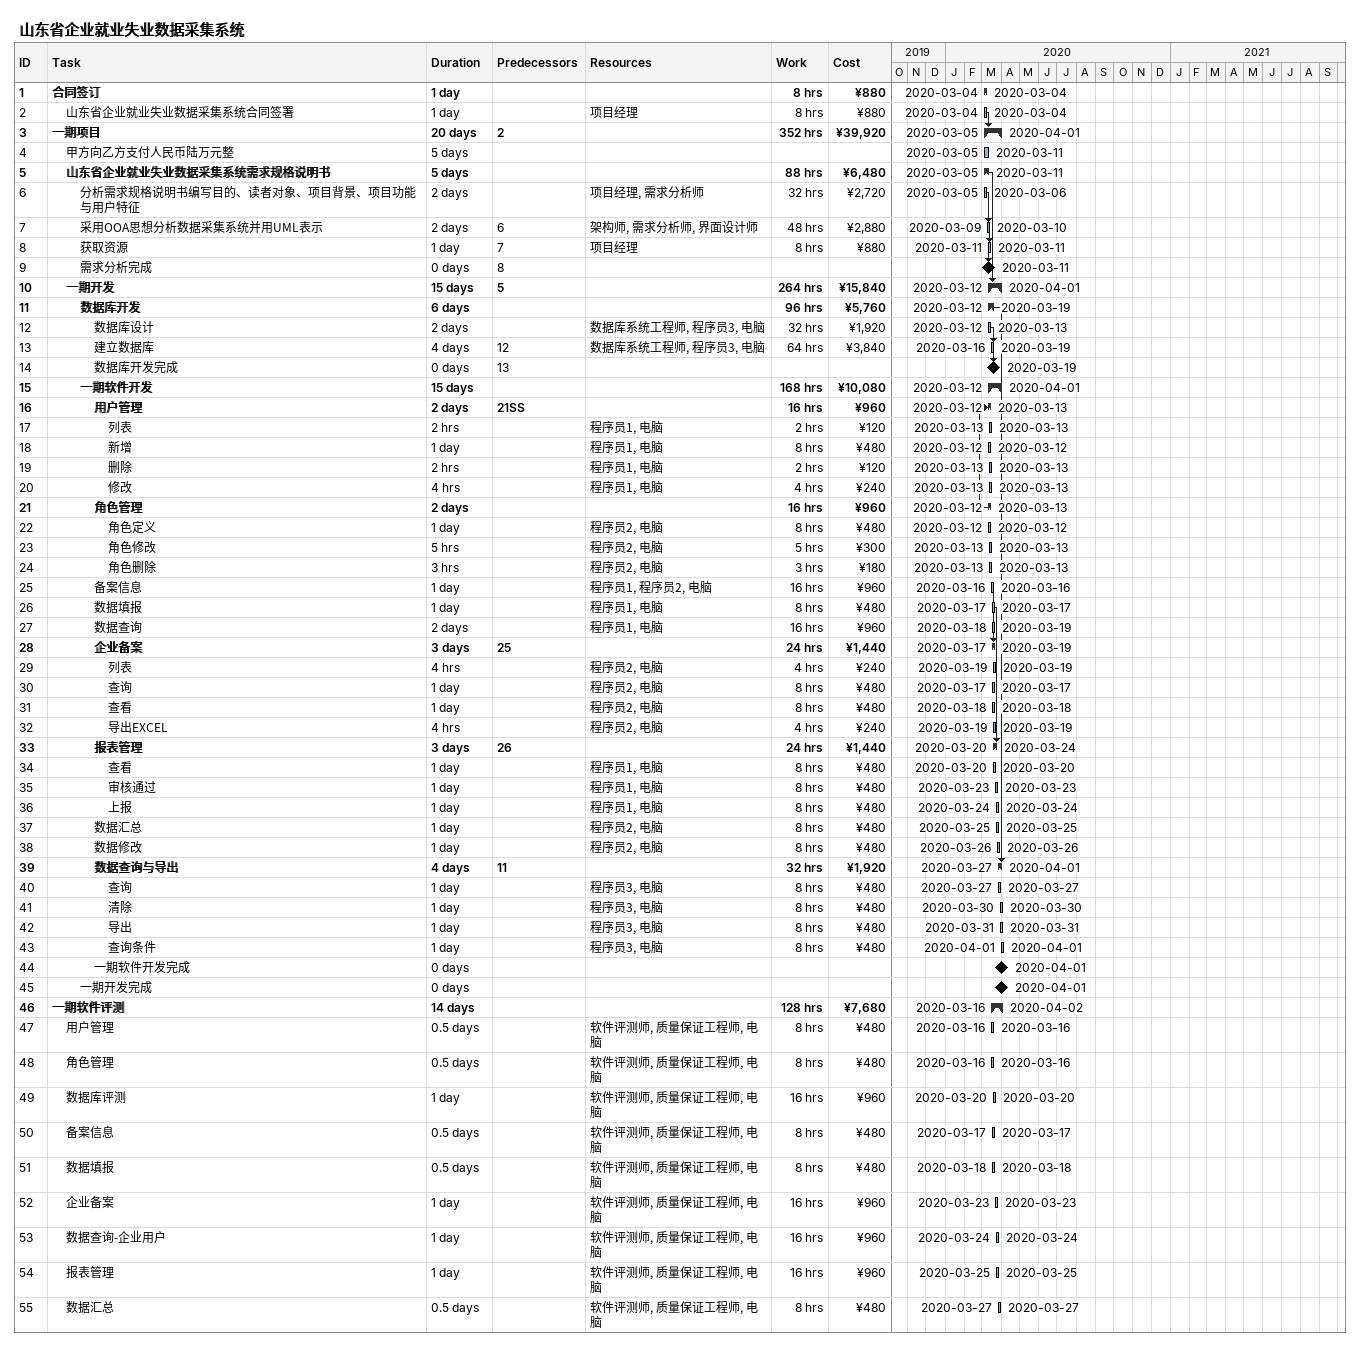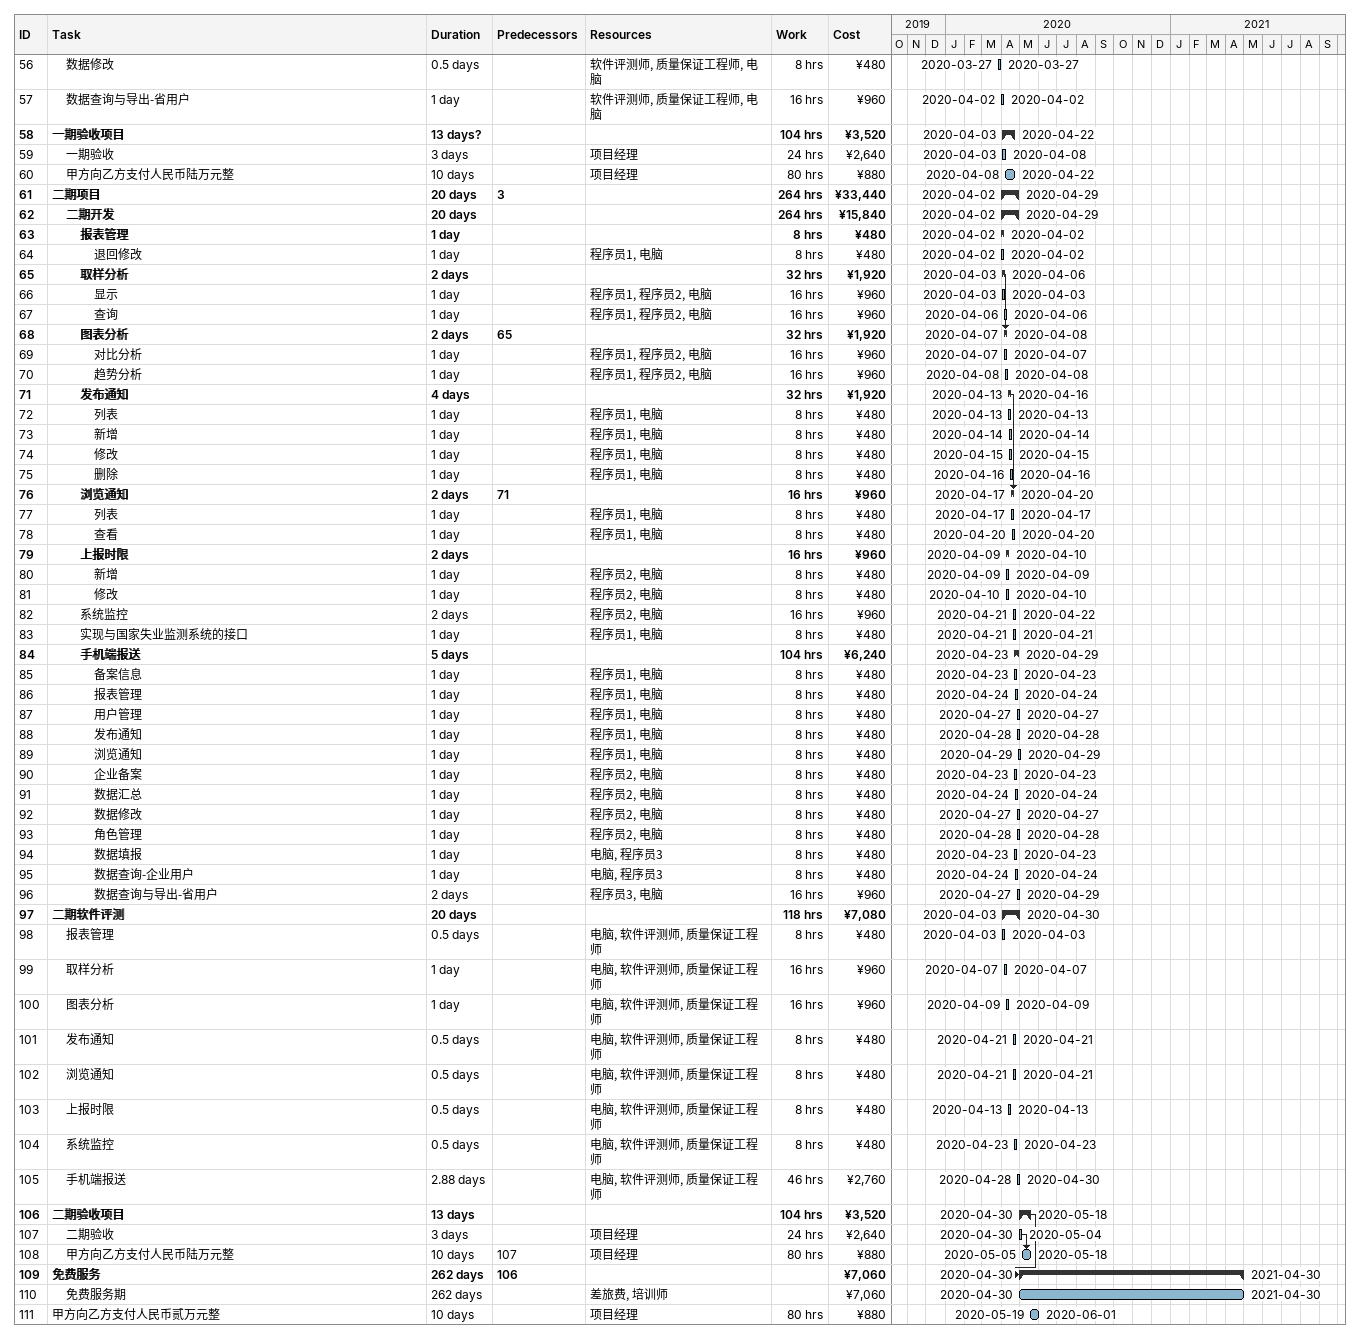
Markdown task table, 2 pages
山东省企业就业失业数据采集系统

| ID | Level | Task | Duration | Start | Finish | Predecessors | Resources | Work (h) | Cost (¥) |
|---|---|---|---|---|---|---|---|---|---|
| 1 | 1 | **合同签订** | 1d | 2020-03-04 | 2020-03-04 |  |  | 8 | 880 |
| 2 | 2 | 山东省企业就业失业数据采集系统合同签署 | 1d | 2020-03-04 | 2020-03-04 |  | 项目经理 | 8 | 880 |
| 3 | 1 | **一期项目** | 20d | 2020-03-05 | 2020-04-01 | 2 |  | 352 | 39920 |
| 4 | 2 | 甲方向乙方支付人民币陆万元整 | 5d | 2020-03-05 | 2020-03-11 |  |  |  |  |
| 5 | 2 | **山东省企业就业失业数据采集系统需求规格说明书** | 5d | 2020-03-05 | 2020-03-11 |  |  | 88 | 6480 |
| 6 | 3 | 分析需求规格说明书编写目的、读者对象、项目背景、项目功能与用户特征 | 2d | 2020-03-05 | 2020-03-06 |  | 项目经理, 需求分析师 | 32 | 2720 |
| 7 | 3 | 采用OOA思想分析数据采集系统并用UML表示 | 2d | 2020-03-09 | 2020-03-10 | 6 | 架构师, 需求分析师, 界面设计师 | 48 | 2880 |
| 8 | 3 | 获取资源 | 1d | 2020-03-11 | 2020-03-11 | 7 | 项目经理 | 8 | 880 |
| 9 | 3 | 需求分析完成 | 0d | 2020-03-11 | 2020-03-11 | 8 |  |  |  |
| 10 | 2 | **一期开发** | 15d | 2020-03-12 | 2020-04-01 | 5 |  | 264 | 15840 |
| 11 | 3 | **数据库开发** | 6d | 2020-03-12 | 2020-03-19 |  |  | 96 | 5760 |
| 12 | 4 | 数据库设计 | 2d | 2020-03-12 | 2020-03-13 |  | 数据库系统工程师, 程序员3, 电脑 | 32 | 1920 |
| 13 | 4 | 建立数据库 | 4d | 2020-03-16 | 2020-03-19 | 12 | 数据库系统工程师, 程序员3, 电脑 | 64 | 3840 |
| 14 | 4 | 数据库开发完成 | 0d | 2020-03-19 | 2020-03-19 | 13 |  |  |  |
| 15 | 3 | **一期软件开发** | 15d | 2020-03-12 | 2020-04-01 |  |  | 168 | 10080 |
| 16 | 4 | **用户管理** | 2d | 2020-03-12 | 2020-03-13 | 21SS |  | 16 | 960 |
| 17 | 5 | 列表 | 2h | 2020-03-13 | 2020-03-13 |  | 程序员1, 电脑 | 2 | 120 |
| 18 | 5 | 新增 | 1d | 2020-03-12 | 2020-03-12 |  | 程序员1, 电脑 | 8 | 480 |
| 19 | 5 | 删除 | 2h | 2020-03-13 | 2020-03-13 |  | 程序员1, 电脑 | 2 | 120 |
| 20 | 5 | 修改 | 4h | 2020-03-13 | 2020-03-13 |  | 程序员1, 电脑 | 4 | 240 |
| 21 | 4 | **角色管理** | 2d | 2020-03-12 | 2020-03-13 |  |  | 16 | 960 |
| 22 | 5 | 角色定义 | 1d | 2020-03-12 | 2020-03-12 |  | 程序员2, 电脑 | 8 | 480 |
| 23 | 5 | 角色修改 | 5h | 2020-03-13 | 2020-03-13 |  | 程序员2, 电脑 | 5 | 300 |
| 24 | 5 | 角色删除 | 3h | 2020-03-13 | 2020-03-13 |  | 程序员2, 电脑 | 3 | 180 |
| 25 | 4 | 备案信息 | 1d | 2020-03-16 | 2020-03-16 |  | 程序员1, 程序员2, 电脑 | 16 | 960 |
| 26 | 4 | 数据填报 | 1d | 2020-03-17 | 2020-03-17 |  | 程序员1, 电脑 | 8 | 480 |
| 27 | 4 | 数据查询 | 2d | 2020-03-18 | 2020-03-19 |  | 程序员1, 电脑 | 16 | 960 |
| 28 | 4 | **企业备案** | 3d | 2020-03-17 | 2020-03-19 | 25 |  | 24 | 1440 |
| 29 | 5 | 列表 | 4h | 2020-03-19 | 2020-03-19 |  | 程序员2, 电脑 | 4 | 240 |
| 30 | 5 | 查询 | 1d | 2020-03-17 | 2020-03-17 |  | 程序员2, 电脑 | 8 | 480 |
| 31 | 5 | 查看 | 1d | 2020-03-18 | 2020-03-18 |  | 程序员2, 电脑 | 8 | 480 |
| 32 | 5 | 导出EXCEL | 4h | 2020-03-19 | 2020-03-19 |  | 程序员2, 电脑 | 4 | 240 |
| 33 | 4 | **报表管理** | 3d | 2020-03-20 | 2020-03-24 | 26 |  | 24 | 1440 |
| 34 | 5 | 查看 | 1d | 2020-03-20 | 2020-03-20 |  | 程序员1, 电脑 | 8 | 480 |
| 35 | 5 | 审核通过 | 1d | 2020-03-23 | 2020-03-23 |  | 程序员1, 电脑 | 8 | 480 |
| 36 | 5 | 上报 | 1d | 2020-03-24 | 2020-03-24 |  | 程序员1, 电脑 | 8 | 480 |
| 37 | 4 | 数据汇总 | 1d | 2020-03-25 | 2020-03-25 |  | 程序员2, 电脑 | 8 | 480 |
| 38 | 4 | 数据修改 | 1d | 2020-03-26 | 2020-03-26 |  | 程序员2, 电脑 | 8 | 480 |
| 39 | 4 | **数据查询与导出** | 4d | 2020-03-27 | 2020-04-01 | 11 |  | 32 | 1920 |
| 40 | 5 | 查询 | 1d | 2020-03-27 | 2020-03-27 |  | 程序员3, 电脑 | 8 | 480 |
| 41 | 5 | 清除 | 1d | 2020-03-30 | 2020-03-30 |  | 程序员3, 电脑 | 8 | 480 |
| 42 | 5 | 导出 | 1d | 2020-03-31 | 2020-03-31 |  | 程序员3, 电脑 | 8 | 480 |
| 43 | 5 | 查询条件 | 1d | 2020-04-01 | 2020-04-01 |  | 程序员3, 电脑 | 8 | 480 |
| 44 | 4 | 一期软件开发完成 | 0d | 2020-04-01 | 2020-04-01 |  |  |  |  |
| 45 | 3 | 一期开发完成 | 0d | 2020-04-01 | 2020-04-01 |  |  |  |  |
| 46 | 1 | **一期软件评测** | 14d | 2020-03-16 | 2020-04-02 |  |  | 128 | 7680 |
| 47 | 2 | 用户管理 | 0.5d | 2020-03-16 | 2020-03-16 |  | 软件评测师, 质量保证工程师, 电脑 | 8 | 480 |
| 48 | 2 | 角色管理 | 0.5d | 2020-03-16 | 2020-03-16 |  | 软件评测师, 质量保证工程师, 电脑 | 8 | 480 |
| 49 | 2 | 数据库评测 | 1d | 2020-03-20 | 2020-03-20 |  | 软件评测师, 质量保证工程师, 电脑 | 16 | 960 |
| 50 | 2 | 备案信息 | 0.5d | 2020-03-17 | 2020-03-17 |  | 软件评测师, 质量保证工程师, 电脑 | 8 | 480 |
| 51 | 2 | 数据填报 | 0.5d | 2020-03-18 | 2020-03-18 |  | 软件评测师, 质量保证工程师, 电脑 | 8 | 480 |
| 52 | 2 | 企业备案 | 1d | 2020-03-23 | 2020-03-23 |  | 软件评测师, 质量保证工程师, 电脑 | 16 | 960 |
| 53 | 2 | 数据查询-企业用户 | 1d | 2020-03-24 | 2020-03-24 |  | 软件评测师, 质量保证工程师, 电脑 | 16 | 960 |
| 54 | 2 | 报表管理 | 1d | 2020-03-25 | 2020-03-25 |  | 软件评测师, 质量保证工程师, 电脑 | 16 | 960 |
| 55 | 2 | 数据汇总 | 0.5d | 2020-03-27 | 2020-03-27 |  | 软件评测师, 质量保证工程师, 电脑 | 8 | 480 |
| 56 | 2 | 数据修改 | 0.5d | 2020-03-27 | 2020-03-27 |  | 软件评测师, 质量保证工程师, 电脑 | 8 | 480 |
| 57 | 2 | 数据查询与导出-省用户 | 1d | 2020-04-02 | 2020-04-02 |  | 软件评测师, 质量保证工程师, 电脑 | 16 | 960 |
| 58 | 1 | **一期验收项目** | 13d? | 2020-04-03 | 2020-04-22 |  |  | 104 | 3520 |
| 59 | 2 | 一期验收 | 3d | 2020-04-03 | 2020-04-08 |  | 项目经理 | 24 | 2640 |
| 60 | 2 | 甲方向乙方支付人民币陆万元整 | 10d | 2020-04-08 | 2020-04-22 |  | 项目经理 | 80 | 880 |
| 61 | 1 | **二期项目** | 20d | 2020-04-02 | 2020-04-29 | 3 |  | 264 | 33440 |
| 62 | 2 | **二期开发** | 20d | 2020-04-02 | 2020-04-29 |  |  | 264 | 15840 |
| 63 | 3 | **报表管理** | 1d | 2020-04-02 | 2020-04-02 |  |  | 8 | 480 |
| 64 | 4 | 退回修改 | 1d | 2020-04-02 | 2020-04-02 |  | 程序员1, 电脑 | 8 | 480 |
| 65 | 3 | **取样分析** | 2d | 2020-04-03 | 2020-04-06 |  |  | 32 | 1920 |
| 66 | 4 | 显示 | 1d | 2020-04-03 | 2020-04-03 |  | 程序员1, 程序员2, 电脑 | 16 | 960 |
| 67 | 4 | 查询 | 1d | 2020-04-06 | 2020-04-06 |  | 程序员1, 程序员2, 电脑 | 16 | 960 |
| 68 | 3 | **图表分析** | 2d | 2020-04-07 | 2020-04-08 | 65 |  | 32 | 1920 |
| 69 | 4 | 对比分析 | 1d | 2020-04-07 | 2020-04-07 |  | 程序员1, 程序员2, 电脑 | 16 | 960 |
| 70 | 4 | 趋势分析 | 1d | 2020-04-08 | 2020-04-08 |  | 程序员1, 程序员2, 电脑 | 16 | 960 |
| 71 | 3 | **发布通知** | 4d | 2020-04-13 | 2020-04-16 |  |  | 32 | 1920 |
| 72 | 4 | 列表 | 1d | 2020-04-13 | 2020-04-13 |  | 程序员1, 电脑 | 8 | 480 |
| 73 | 4 | 新增 | 1d | 2020-04-14 | 2020-04-14 |  | 程序员1, 电脑 | 8 | 480 |
| 74 | 4 | 修改 | 1d | 2020-04-15 | 2020-04-15 |  | 程序员1, 电脑 | 8 | 480 |
| 75 | 4 | 删除 | 1d | 2020-04-16 | 2020-04-16 |  | 程序员1, 电脑 | 8 | 480 |
| 76 | 3 | **浏览通知** | 2d | 2020-04-17 | 2020-04-20 | 71 |  | 16 | 960 |
| 77 | 4 | 列表 | 1d | 2020-04-17 | 2020-04-17 |  | 程序员1, 电脑 | 8 | 480 |
| 78 | 4 | 查看 | 1d | 2020-04-20 | 2020-04-20 |  | 程序员1, 电脑 | 8 | 480 |
| 79 | 3 | **上报时限** | 2d | 2020-04-09 | 2020-04-10 |  |  | 16 | 960 |
| 80 | 4 | 新增 | 1d | 2020-04-09 | 2020-04-09 |  | 程序员2, 电脑 | 8 | 480 |
| 81 | 4 | 修改 | 1d | 2020-04-10 | 2020-04-10 |  | 程序员2, 电脑 | 8 | 480 |
| 82 | 3 | 系统监控 | 2d | 2020-04-21 | 2020-04-22 |  | 程序员2, 电脑 | 16 | 960 |
| 83 | 3 | 实现与国家失业监测系统的接口 | 1d | 2020-04-21 | 2020-04-21 |  | 程序员1, 电脑 | 8 | 480 |
| 84 | 3 | **手机端报送** | 5d | 2020-04-23 | 2020-04-29 |  |  | 104 | 6240 |
| 85 | 4 | 备案信息 | 1d | 2020-04-23 | 2020-04-23 |  | 程序员1, 电脑 | 8 | 480 |
| 86 | 4 | 报表管理 | 1d | 2020-04-24 | 2020-04-24 |  | 程序员1, 电脑 | 8 | 480 |
| 87 | 4 | 用户管理 | 1d | 2020-04-27 | 2020-04-27 |  | 程序员1, 电脑 | 8 | 480 |
| 88 | 4 | 发布通知 | 1d | 2020-04-28 | 2020-04-28 |  | 程序员1, 电脑 | 8 | 480 |
| 89 | 4 | 浏览通知 | 1d | 2020-04-29 | 2020-04-29 |  | 程序员1, 电脑 | 8 | 480 |
| 90 | 4 | 企业备案 | 1d | 2020-04-23 | 2020-04-23 |  | 程序员2, 电脑 | 8 | 480 |
| 91 | 4 | 数据汇总 | 1d | 2020-04-24 | 2020-04-24 |  | 程序员2, 电脑 | 8 | 480 |
| 92 | 4 | 数据修改 | 1d | 2020-04-27 | 2020-04-27 |  | 程序员2, 电脑 | 8 | 480 |
| 93 | 4 | 角色管理 | 1d | 2020-04-28 | 2020-04-28 |  | 程序员2, 电脑 | 8 | 480 |
| 94 | 4 | 数据填报 | 1d | 2020-04-23 | 2020-04-23 |  | 电脑, 程序员3 | 8 | 480 |
| 95 | 4 | 数据查询-企业用户 | 1d | 2020-04-24 | 2020-04-24 |  | 电脑, 程序员3 | 8 | 480 |
| 96 | 4 | 数据查询与导出-省用户 | 2d | 2020-04-27 | 2020-04-29 |  | 程序员3, 电脑 | 16 | 960 |
| 97 | 1 | **二期软件评测** | 20d | 2020-04-03 | 2020-04-30 |  |  | 118 | 7080 |
| 98 | 2 | 报表管理 | 0.5d | 2020-04-03 | 2020-04-03 |  | 电脑, 软件评测师, 质量保证工程师 | 8 | 480 |
| 99 | 2 | 取样分析 | 1d | 2020-04-07 | 2020-04-07 |  | 电脑, 软件评测师, 质量保证工程师 | 16 | 960 |
| 100 | 2 | 图表分析 | 1d | 2020-04-09 | 2020-04-09 |  | 电脑, 软件评测师, 质量保证工程师 | 16 | 960 |
| 101 | 2 | 发布通知 | 0.5d | 2020-04-21 | 2020-04-21 |  | 电脑, 软件评测师, 质量保证工程师 | 8 | 480 |
| 102 | 2 | 浏览通知 | 0.5d | 2020-04-21 | 2020-04-21 |  | 电脑, 软件评测师, 质量保证工程师 | 8 | 480 |
| 103 | 2 | 上报时限 | 0.5d | 2020-04-13 | 2020-04-13 |  | 电脑, 软件评测师, 质量保证工程师 | 8 | 480 |
| 104 | 2 | 系统监控 | 0.5d | 2020-04-23 | 2020-04-23 |  | 电脑, 软件评测师, 质量保证工程师 | 8 | 480 |
| 105 | 2 | 手机端报送 | 2.88d | 2020-04-28 | 2020-04-30 |  | 电脑, 软件评测师, 质量保证工程师 | 46 | 2760 |
| 106 | 1 | **二期验收项目** | 13d | 2020-04-30 | 2020-05-18 |  |  | 104 | 3520 |
| 107 | 2 | 二期验收 | 3d | 2020-04-30 | 2020-05-04 |  | 项目经理 | 24 | 2640 |
| 108 | 2 | 甲方向乙方支付人民币陆万元整 | 10d | 2020-05-05 | 2020-05-18 | 107 | 项目经理 | 80 | 880 |
| 109 | 1 | **免费服务** | 262d | 2020-04-30 | 2021-04-30 | 106 |  |  | 7060 |
| 110 | 2 | 免费服务期 | 262d | 2020-04-30 | 2021-04-30 |  | 差旅费, 培训师 |  | 7060 |
| 111 | 1 | 甲方向乙方支付人民币贰万元整 | 10d | 2020-05-19 | 2020-06-01 |  | 项目经理 | 80 | 880 |
